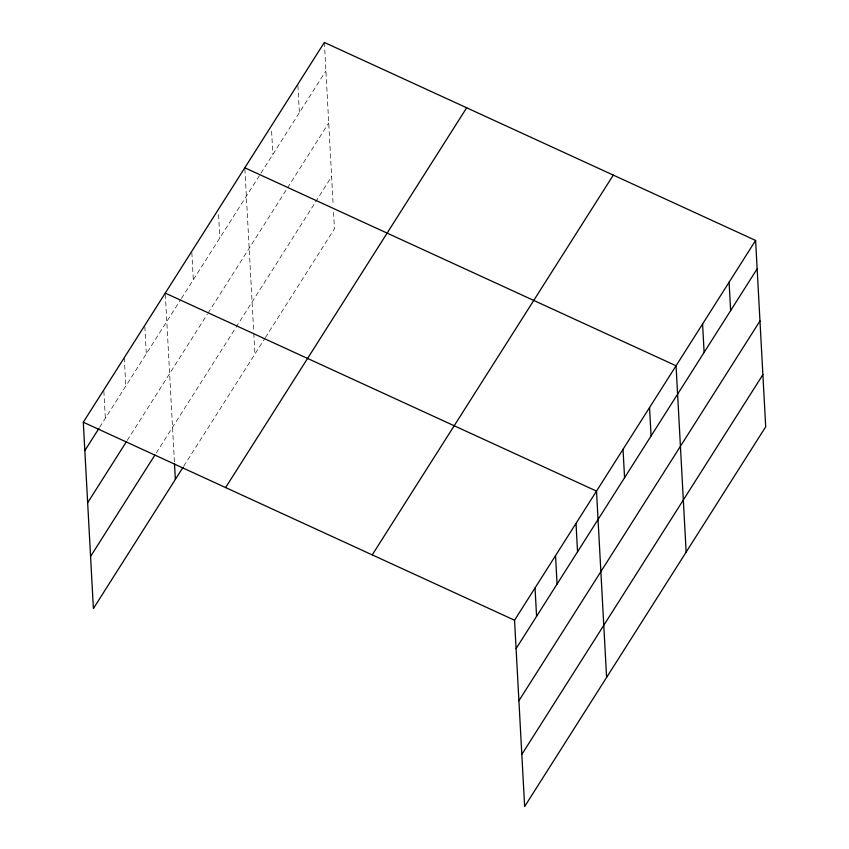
<?xml version="1.0" encoding="UTF-8"?>
<svg xmlns="http://www.w3.org/2000/svg" width="849" height="849" viewBox="0 0 849 849"><rect width="100%" height="100%" fill="white"/><g stroke="black" fill="none" stroke-linecap="round" stroke-linejoin="round"><path stroke-width="0.64" stroke-dasharray="4.25 3.18" d="M99.673 427.249L180.752 299.517M181.453 298.423L260.303 174.194M261.004 173.09L325.899 70.849M127.233 440.408L207.305 314.257M208.005 313.154L286.856 188.934M287.546 187.831L328.722 122.967M156.28 452.92L235.332 328.372M236.033 327.279L314.883 203.049M315.584 201.945L331.63 176.666M183.724 466.239L264.676 338.709M265.366 337.615L334.453 228.774L333.466 210.541M324.36 42.45L333.179 205.331M297.914 85.516L299.379 112.63M271.606 131.16L272.869 154.401M244.883 169.068L253.702 331.959M253.777 333.254L254.902 354.107M218.575 214.712L219.827 237.953M191.842 252.62L193.317 279.735M165.332 294.391L174.438 462.493M144.839 326.674L146.315 353.789M124.283 357.662L125.822 386.072M103.865 391.24L105.329 418.345"/><path stroke-width="1.27" d="M183.023 467.332L93.39 608.553L83.298 422.229L324.36 42.45L755.61 240.447L765.702 426.771L524.64 806.55L514.547 620.226L755.61 240.447M84.836 450.628L98.972 428.363M87.659 502.746L126.522 441.522M90.567 556.435L154.868 455.138M225.611 487.559L466.674 107.791M372.233 554.885L613.296 175.106M516.086 648.625L757.149 268.846M518.909 700.743L759.972 320.964M521.817 754.432L762.88 374.664M244.809 167.773L676.059 365.77L686.151 552.105M165.258 293.107L596.507 491.093L606.6 677.428M83.298 422.229L514.547 620.226M729.089 282.218L730.628 310.628M702.579 324L704.118 352.399M649.538 407.552L651.077 435.951M623.028 449.323L624.567 477.722M576.015 523.377L577.553 551.786M555.533 555.66L557.071 584.059M535.04 587.943L536.579 616.342M174.501 463.798L175.35 479.43"/></g></svg>
